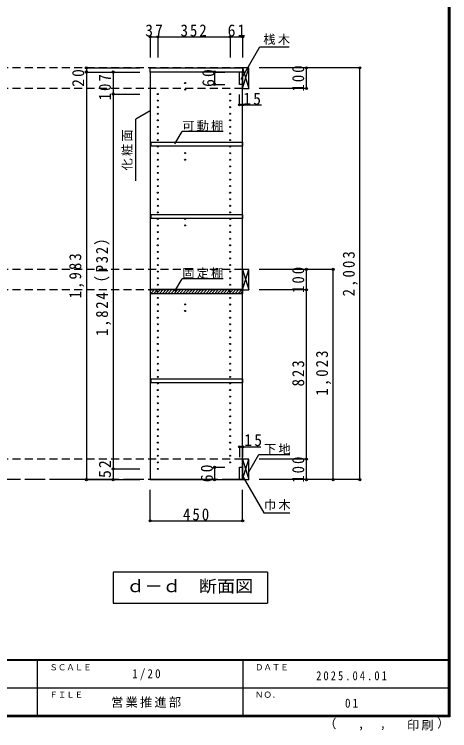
# Model space of a CAD drawing. Units: millimetres at full size, sheet at 1:20; some dimension numbers follow another scale. Extents: x -8005 to 8005, y -2932 to 2722.
# Drawn here: x -2322 to -205, y -2932 to 552 of the extents above; entities that cross this region are included whole.
import ezdxf
from ezdxf.enums import TextEntityAlignment as Align

# ---------------------------------------------------------------- set-up
doc = ezdxf.new("R2010")
doc.units = ezdxf.units.MM
doc.header["$LTSCALE"] = 20
doc.header["$PDMODE"] = 32
doc.header["$PDSIZE"] = 10
doc.linetypes.add('CHAIN1', pattern=[8, 5, -1, 1, -1])
doc.linetypes.add('DASHED2', pattern=[3, 2, -1])
for name, color, linetype in [('0-2_本体', 2, 'Continuous'), ('0-3_固定棚', 2, 'Continuous'), ('0-4_可動棚', 3, 'Continuous'), ('0-5', 4, 'Continuous'), ('0-7_桟木・巾木', 2, 'Continuous'), ('0-8_引き出し', 2, 'Continuous'), ('0-A_文字', 7, 'Continuous'), ('0-B_寸法', 4, 'Continuous'), ('0-C_ハッチ', 4, 'Continuous'), ('F-1_枠', 6, 'Continuous'), ('F-A_文字', 7, 'Continuous')]:
    doc.layers.add(name, color=color, linetype=linetype)
doc.styles.add('ＭＳ ゴシック', font='')
doc.styles.get('ＭＳ ゴシック').set_extended_font_data('MS Gothic')

msp = doc.modelspace()

# ---------------------------------------------------------------- linework, layer by layer
at = {"layer": '0-2_本体'}
for p, q in [((-1661.69, 271.73), (-1661.69, 291.73)), ((-1661.69, 291.73), (-1211.69, 291.73)), ((-1211.69, 291.73), (-1211.69, 271.73)), ((-1211.69, 271.73), (-1661.69, 271.73))]:
    msp.add_line(p, q, dxfattribs=at)
at = {"layer": '0-3_固定棚'}
for p, q in [((-1661.69, -785.27), (-1661.69, -805.27)), ((-1661.69, -785.27), (-1211.69, -785.27)), ((-1211.69, -785.27), (-1211.69, -805.27)), ((-1661.69, -805.27), (-1211.69, -805.27))]:
    msp.add_line(p, q, dxfattribs=at)
at = {"layer": '0-4_可動棚', "color": 2}
for points in [[(-1656.69, -68.77), (-1211.69, -68.77), (-1211.69, -88.77), (-1656.69, -88.77)], [(-1211.69, -440.77), (-1656.69, -440.77), (-1656.69, -420.77), (-1211.69, -420.77)], [(-1656.69, -1220.77), (-1211.69, -1220.77), (-1211.69, -1240.77), (-1656.69, -1240.77)]]:
    msp.add_lwpolyline(points, close=True, dxfattribs=at)
at = {"layer": '0-5', "color": 3}
for p, q in [((-1211.69, 271.73), (-1661.69, 271.73)), ((-1661.69, 271.73), (-1661.69, -1711.27)), ((-1211.69, -1711.27), (-1211.69, 271.73)), ((-1661.69, -1711.27), (-1211.69, -1711.27))]:
    msp.add_line(p, q, dxfattribs=at)
at = {"layer": '0-5'}
for centre in [(-1491.69, 218.23), (-1491.69, 186.23), (-1624.69, 164.73), (-1272.69, 164.73), (-1624.69, 132.73), (-1272.69, 132.73), (-1624.69, 100.73), (-1624.69, 68.73), (-1272.69, 100.73), (-1272.69, 68.73), (-1624.69, 36.73), (-1272.69, 36.73), (-1624.69, 4.73), (-1272.69, 4.73), (-1624.69, -27.27), (-1272.69, -27.27), (-1624.69, -59.27), (-1272.69, -59.27), (-1624.69, -91.27), (-1272.69, -91.27), (-1624.69, -123.27), (-1491.69, -122.77), (-1272.69, -123.27), (-1624.69, -155.27), (-1491.69, -154.77), (-1272.69, -155.27), (-1624.69, -187.27), (-1272.69, -187.27), (-1624.69, -219.27), (-1272.69, -219.27), (-1624.69, -251.27), (-1272.69, -251.27), (-1624.69, -283.27), (-1624.69, -315.27), (-1272.69, -283.27), (-1272.69, -315.27), (-1624.69, -347.27), (-1272.69, -347.27), (-1624.69, -379.27), (-1272.69, -379.27), (-1624.69, -411.27), (-1272.69, -411.27), (-1624.69, -443.27), (-1491.69, -442.77), (-1272.69, -443.27), (-1624.69, -475.27), (-1491.69, -474.77), (-1272.69, -475.27), (-1624.69, -507.27), (-1272.69, -507.27), (-1624.69, -539.27), (-1272.69, -539.27), (-1624.69, -571.27), (-1272.69, -571.27), (-1624.69, -603.27), (-1272.69, -603.27), (-1624.69, -635.27), (-1272.69, -635.27), (-1624.69, -667.27), (-1624.69, -699.27), (-1272.69, -667.27), (-1272.69, -699.27), (-1624.69, -731.27), (-1272.69, -731.27), (-1624.69, -763.27), (-1272.69, -763.27), (-1624.69, -795.27), (-1272.69, -795.27), (-1624.69, -827.27), (-1272.69, -827.27), (-1624.69, -859.27), (-1491.69, -858.77), (-1272.69, -859.27), (-1624.69, -891.27), (-1491.69, -890.77), (-1272.69, -891.27), (-1624.69, -923.27), (-1272.69, -923.27), (-1624.69, -955.27), (-1272.69, -955.27), (-1624.69, -987.27), (-1272.69, -987.27), (-1624.69, -1019.27), (-1272.69, -1019.27), (-1624.69, -1051.27), (-1272.69, -1051.27), (-1624.69, -1083.27), (-1624.69, -1115.27), (-1272.69, -1083.27), (-1272.69, -1115.27), (-1624.69, -1147.27), (-1272.69, -1147.27), (-1624.69, -1179.27), (-1272.69, -1179.27), (-1624.69, -1211.27), (-1272.69, -1211.27), (-1624.69, -1243.27), (-1272.69, -1243.27), (-1624.69, -1275.27), (-1272.69, -1275.27), (-1624.69, -1307.27), (-1272.69, -1307.27), (-1624.69, -1339.27), (-1272.69, -1339.27), (-1624.69, -1371.27), (-1272.69, -1371.27), (-1624.69, -1403.27), (-1272.69, -1403.27), (-1624.69, -1435.27), (-1272.69, -1435.27), (-1624.69, -1467.27), (-1624.69, -1499.27), (-1272.69, -1467.27), (-1272.69, -1499.27), (-1624.69, -1531.27), (-1272.69, -1531.27), (-1624.69, -1563.27), (-1272.69, -1563.27), (-1624.69, -1595.27), (-1272.69, -1595.27), (-1624.69, -1627.27), (-1272.69, -1627.27), (-1624.69, -1659.27)]:
    msp.add_circle(centre, 2.5, dxfattribs=at)
at = {"layer": '0-7_桟木・巾木'}
for p, q in [((-1226.69, 211.73), (-1226.69, 271.73)), ((-1211.69, 271.73), (-1226.69, 271.73)), ((-1211.69, 271.73), (-1211.69, 230.73)), ((-1223.18, 211.73), (-1226.69, 211.73)), ((-1211.69, 211.73), (-1223.18, 211.73)), ((-1226.69, -1711.27), (-1226.69, -1651.27)), ((-1211.69, -1711.27), (-1226.69, -1711.27))]:
    msp.add_line(p, q, dxfattribs=at)
msp.add_lwpolyline([(-1226.69, -1651.27), (-1211.69, -1651.27), (-1211.69, -1711.27)], dxfattribs=at)
at = {"layer": '0-8_引き出し', "color": 7}
for p, q in [((-1211.69, 291.73), (-1181.69, 191.73)), ((-1211.69, 191.73), (-1181.69, 291.73)), ((-1211.69, -688.27), (-1181.69, -788.27)), ((-1211.69, -788.27), (-1181.69, -688.27)), ((-1211.69, -1611.27), (-1181.69, -1711.27)), ((-1211.69, -1711.27), (-1181.69, -1611.27))]:
    msp.add_line(p, q, dxfattribs=at)
at = {"layer": '0-8_引き出し', "color": 3}
for points in [[(-1181.69, 191.73), (-1181.69, 291.73), (-1211.69, 291.73), (-1211.69, 191.73)], [(-1181.69, -788.27), (-1181.69, -688.27), (-1211.69, -688.27), (-1211.69, -788.27)], [(-1181.69, -1711.27), (-1181.69, -1611.27), (-1211.69, -1611.27), (-1211.69, -1711.27)]]:
    msp.add_lwpolyline(points, close=True, dxfattribs=at)
at = {"layer": '0-A_文字'}
for p, q in [((-1218.36, 236.27), (-1127.48, 393.67)), ((-1127.48, 393.67), (-985.25, 393.67)), ((-1661.69, 82.66), (-1731.69, 42.25)), ((-1731.69, -257.75), (-1731.69, 42.25)), ((-1540.82, -77.83), (-1505.8, -17.18)), ((-1305.8, -17.18), (-1505.8, -17.18)), ((-1540.82, -794.33), (-1505.8, -733.68)), ((-1305.8, -733.68), (-1505.8, -733.68)), ((-1181.69, -1672.95), (-1132.92, -1588.48)), ((-1132.92, -1588.48), (-982.39, -1588.48)), ((-1841.69, -2161.27), (-1841.69, -2311.27)), ((-1091.69, -2161.27), (-1841.69, -2161.27)), ((-1091.69, -2161.27), (-1091.69, -2311.27)), ((-1841.69, -2311.27), (-1091.69, -2311.27))]:
    msp.add_line(p, q, dxfattribs=at)
at = {"layer": '0-A_文字', "linetype": 'CHAIN1'}
msp.add_line((-1211.69, -1711.27), (-4411.69, -1711.27), dxfattribs=at)
at = {"layer": '0-A_文字'}
msp.add_lwpolyline([(-1215.5, -1687.54), (-1108.42, -1873.01), (-982.39, -1873.01)], dxfattribs=at)
at = {"layer": '0-B_寸法'}
for p, q in [((-1661.69, 442.73), (-1661.69, 342.73)), ((-1661.69, 442.73), (-1211.69, 442.73)), ((-1624.69, 442.73), (-1624.69, 342.73)), ((-1272.69, 442.73), (-1272.69, 342.73)), ((-1211.69, 442.73), (-1211.69, 342.73)), ((-1971.69, 291.73), (-1971.69, 271.73)), ((-1971.69, 291.73), (-1711.69, 291.73)), ((-901.69, 291.73), (-1131.69, 291.73)), ((-641.69, 291.73), (-1131.69, 291.73)), ((-901.69, 191.73), (-901.69, 291.73)), ((-641.69, -1711.27), (-641.69, 291.73)), ((-1971.69, 271.73), (-1711.69, 271.73)), ((-1971.69, 271.73), (-1971.69, -1711.27)), ((-1841.69, 271.73), (-1711.69, 271.73)), ((-1841.69, 271.73), (-1841.69, 164.73)), ((-1348.69, 271.73), (-1348.69, 211.73)), ((-1348.69, 271.73), (-1298.69, 271.73)), ((-1348.69, 211.73), (-1298.69, 211.73)), ((-901.69, 191.73), (-1131.69, 191.73)), ((-1841.69, 164.73), (-1711.69, 164.73)), ((-1841.69, 164.73), (-1841.69, -1659.27)), ((-1226.69, 111.73), (-1226.69, 161.73)), ((-1211.69, 111.73), (-1211.69, 161.73)), ((-1226.69, 111.73), (-1120.22, 111.73)), ((-901.69, -688.27), (-1131.69, -688.27)), ((-771.69, -688.27), (-901.69, -688.27)), ((-901.69, -788.27), (-901.69, -688.27)), ((-771.69, -1711.27), (-771.69, -688.27)), ((-901.69, -788.27), (-1131.69, -788.27)), ((-901.69, -1611.27), (-901.69, -788.27)), ((-1226.69, -1551.27), (-1226.69, -1601.27)), ((-1226.69, -1551.27), (-1123.23, -1551.27)), ((-1211.69, -1551.27), (-1211.69, -1601.27)), ((-901.69, -1611.27), (-1131.69, -1611.27)), ((-901.69, -1711.27), (-901.69, -1611.27)), ((-1841.69, -1659.27), (-1711.69, -1659.27)), ((-1841.69, -1659.27), (-1841.69, -1711.27)), ((-1348.69, -1651.27), (-1348.69, -1711.27)), ((-1348.69, -1651.27), (-1298.69, -1651.27)), ((-1971.69, -1711.27), (-1711.69, -1711.27)), ((-1841.69, -1711.27), (-1711.69, -1711.27)), ((-1348.69, -1711.27), (-1298.69, -1711.27)), ((-901.69, -1711.27), (-1131.69, -1711.27)), ((-641.69, -1711.27), (-1131.69, -1711.27)), ((-771.69, -1711.27), (-901.69, -1711.27)), ((-1661.69, -1911.27), (-1661.69, -1761.27)), ((-1211.69, -1911.27), (-1211.69, -1761.27)), ((-1661.69, -1911.27), (-1211.69, -1911.27))]:
    msp.add_line(p, q, dxfattribs=at)
at = {"layer": '0-B_寸法', "linetype": 'DASHED2'}
for p, q in [((-1211.69, 291.73), (-4411.69, 291.73)), ((-1211.69, 191.73), (-4411.69, 191.73)), ((-1211.69, -688.27), (-4411.69, -688.27)), ((-1211.69, -788.27), (-4411.69, -788.27)), ((-1211.69, -1611.27), (-4411.69, -1611.27)), ((-1211.69, -1711.27), (-4411.69, -1711.27))]:
    msp.add_line(p, q, dxfattribs=at)
at = {"layer": '0-B_寸法', "color": 7}
for p in [(-1661.69, 442.73), (-1624.69, 442.73), (-1272.69, 442.73), (-1211.69, 442.73), (-1971.69, 291.73), (-901.69, 291.73), (-641.69, 291.73), (-1971.69, 271.73), (-1841.69, 271.73), (-1348.69, 271.73), (-1348.69, 211.73), (-901.69, 191.73), (-1841.69, 164.73), (-1226.69, 111.73), (-1211.69, 111.73), (-901.69, -688.27), (-771.69, -688.27), (-901.69, -788.27), (-1226.69, -1551.27), (-1211.69, -1551.27), (-901.69, -1611.27), (-1841.69, -1659.27), (-1348.69, -1651.27), (-1971.69, -1711.27), (-1841.69, -1711.27), (-1348.69, -1711.27), (-901.69, -1711.27), (-771.69, -1711.27), (-641.69, -1711.27), (-1661.69, -1911.27), (-1211.69, -1911.27)]:
    msp.add_point(p, dxfattribs=at)
at = {"layer": '0-C_ハッチ'}
for p, q in [((-1661.69, -794.22), (-1652.74, -785.27)), ((-1658.6, -805.27), (-1638.6, -785.27)), ((-1644.46, -805.27), (-1624.46, -785.27)), ((-1630.31, -805.27), (-1610.31, -785.27)), ((-1616.17, -805.27), (-1596.17, -785.27)), ((-1602.03, -805.27), (-1582.03, -785.27)), ((-1587.89, -805.27), (-1567.89, -785.27)), ((-1573.74, -805.27), (-1553.74, -785.27)), ((-1559.6, -805.27), (-1539.6, -785.27)), ((-1545.46, -805.27), (-1525.46, -785.27)), ((-1531.32, -805.27), (-1511.32, -785.27)), ((-1517.18, -805.27), (-1497.18, -785.27)), ((-1503.03, -805.27), (-1483.03, -785.27)), ((-1488.89, -805.27), (-1468.89, -785.27)), ((-1474.75, -805.27), (-1454.75, -785.27)), ((-1460.61, -805.27), (-1440.61, -785.27)), ((-1446.47, -805.27), (-1426.47, -785.27)), ((-1432.32, -805.27), (-1412.32, -785.27)), ((-1418.18, -805.27), (-1398.18, -785.27)), ((-1404.04, -805.27), (-1384.04, -785.27)), ((-1389.9, -805.27), (-1369.9, -785.27)), ((-1375.75, -805.27), (-1355.75, -785.27)), ((-1361.61, -805.27), (-1341.61, -785.27)), ((-1347.47, -805.27), (-1327.47, -785.27)), ((-1333.33, -805.27), (-1313.33, -785.27)), ((-1319.19, -805.27), (-1299.19, -785.27)), ((-1305.04, -805.27), (-1285.04, -785.27)), ((-1290.9, -805.27), (-1270.9, -785.27)), ((-1276.76, -805.27), (-1256.76, -785.27)), ((-1262.62, -805.27), (-1242.62, -785.27)), ((-1248.48, -805.27), (-1228.48, -785.27)), ((-1234.33, -805.27), (-1214.33, -785.27)), ((-1220.19, -805.27), (-1211.69, -796.76))]:
    msp.add_line(p, q, dxfattribs=at)
at = {"layer": 'F-1_枠'}
for p, q in [((-211.67, 2722.29), (-211.67, -2864.37)), ((-208.33, 2722.29), (-208.33, -2864.37)), ((-205, 2722.29), (-205, -2864.37)), ((-205, -2587.71), (-8005, -2587.71)), ((-205, -2591.04), (-8005, -2591.04)), ((-2211.67, -2591.04), (-2211.67, -2857.71)), ((-1211.67, -2591.04), (-1211.67, -2857.71)), ((-4105, -2724.37), (-211.67, -2724.38)), ((-205, -2857.71), (-8005, -2857.71)), ((-205, -2861.04), (-8005, -2861.04)), ((-205, -2864.37), (-8005, -2864.37))]:
    msp.add_line(p, q, dxfattribs=at)

# ---------------------------------------------------------------- texts
at = {"layer": '0-A_文字', "style": 'ＭＳ ゴシック', "width": 1.1}
msp.add_text('ｄ－ｄ\u3000断面図', height=58.65, dxfattribs=at).set_placement((-1776.69, -2276.27), align=Align.BOTTOM_LEFT)
at = {"layer": '0-A_文字', "char_height": 43.99, "attachment_point": 7, "style": 'ＭＳ ゴシック'}
for s, insert in [('\\T1.17;桟木', (-1111.28, 403.88)), ('\\T1.17;可動棚', (-1505.8, -17.18)), ('\\T1.17;固定棚', (-1505.8, -733.68)), ('\\T1.17;下地', (-1108.42, -1588.48)), ('\\T1.17;巾木', (-1108.42, -1861.06))]:
    msp.add_mtext(s, dxfattribs=dict(at, insert=insert))
at = {"layer": '0-A_文字', "insert": (-1746.69, -207.75), "char_height": 43.99, "attachment_point": 7, "rotation": 90, "style": 'ＭＳ ゴシック'}
msp.add_mtext('\\T1.17;化粧面', dxfattribs=at)
at = {"layer": '0-B_寸法', "color": 7, "char_height": 58.65, "attachment_point": 7, "style": 'ＭＳ ゴシック'}
for s, insert in [('\\T1.27;\\W0.95;37', (-1685.69, 443.94)), ('\\T1.27;\\W0.9;352', (-1513.69, 443.94)), ('\\T1.27;\\W0.95;61', (-1284.69, 443.94)), ('\\T1.27;\\W0.95;15', (-1208.79, 111.73)), ('\\T1.27;\\W0.95;15', (-1203.77, -1548.8)), ('\\T1.27;\\W0.9;450', (-1501.69, -1910.06))]:
    msp.add_mtext(s, dxfattribs=dict(at, insert=insert))
at = {"layer": '0-B_寸法', "color": 7, "char_height": 58.65, "attachment_point": 7, "rotation": 90, "style": 'ＭＳ ゴシック'}
for s, insert in [('\\T1.27;\\W0.95;20', (-1981.69, 199.49)), ('\\T1.27;\\W0.95;60', (-1348.69, 199.23)), ('\\T1.27;\\W0.9;100', (-911.69, 176.73)), ('\\T1.27;\\W0.9;107', (-1851.69, 133.73)), ('\\T1.23;\\W0.9;1,824（P32）', (-1851.69, -1012.27)), ('\\T1.28;\\W0.9;1,983', (-1981.69, -829.77)), ('\\T1.28;\\W0.9;2,003', (-651.69, -819.77)), ('\\T1.27;\\W0.9;100', (-911.69, -803.27)), ('\\T1.28;\\W0.9;1,023', (-781.69, -1302.77)), ('\\T1.27;\\W0.9;823', (-911.69, -1257.77)), ('\\T1.27;\\W0.95;52', (-1851.69, -1703)), ('\\T1.27;\\W0.9;100', (-911.69, -1726.27)), ('\\T1.27;\\W0.95;60', (-1356.3, -1723.77))]:
    msp.add_mtext(s, dxfattribs=dict(at, insert=insert))
at = {"layer": 'F-A_文字', "style": 'ＭＳ ゴシック'}
for s, height, p in [('ＳＣＡＬＥ', 29.33, (-2151.67, -2647.71)), ('ＤＡＴＥ', 29.33, (-1151.67, -2647.71)), ('ＦＩＬＥ', 29.33, (-2151.67, -2781.04)), ('ＮＯ．', 29.33, (-1151.67, -2781.04)), ('（', 43.99, (-815.64, -2933.25)), ('）', 43.99, (-266.06, -2930.46)), (',', 43.99, (-650.81, -2933.25)), (',', 43.99, (-544.87, -2931.39))]:
    msp.add_text(s, height=height, dxfattribs=at).set_placement(p, align=Align.BOTTOM_LEFT)
at = {"layer": 'F-A_文字', "char_height": 43.99, "attachment_point": 7, "style": 'ＭＳ ゴシック'}
for s, insert in [('\\T1.38;\\W0.9;1/20', (-1749.17, -2687.71)), ('\\T1.39;\\W0.85;2025.04.01', (-854.17, -2687.71)), ('\\T1.17;営業推進部', (-1851.67, -2821.04)), ('\\T1.36;\\W0.9;01', (-714.17, -2821.04)), ('\\T1.17;印刷', (-412.9, -2932.32))]:
    msp.add_mtext(s, dxfattribs=dict(at, insert=insert))

doc.saveas('drawing.dxf')
